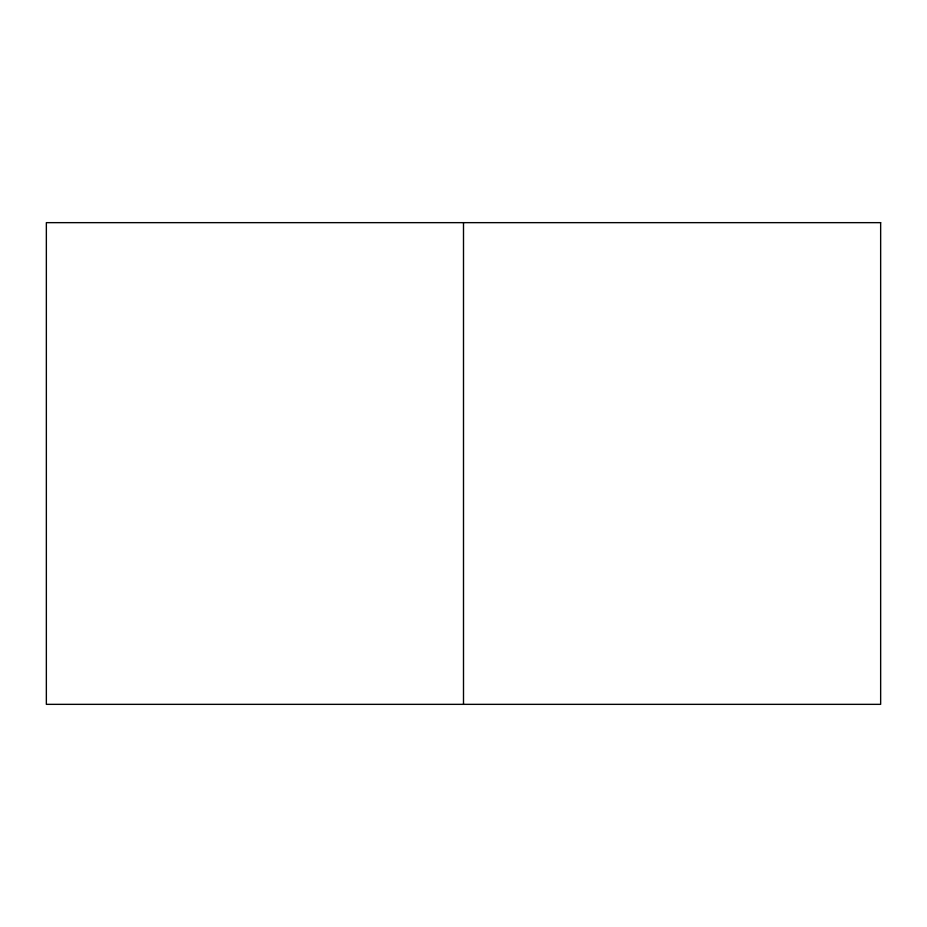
<?xml version="1.0" encoding="UTF-8"?>
<svg xmlns="http://www.w3.org/2000/svg" width="927" height="927" viewBox="0 0 927 927"><rect width="100%" height="100%" fill="white"/><g stroke="black" fill="none" stroke-linecap="round" stroke-linejoin="round"><path stroke-width="1.39" d="M463.5 222.654L463.5 704.346M880.65 222.654L46.35 222.654L46.35 704.346L880.65 704.346L880.65 222.654"/></g></svg>
